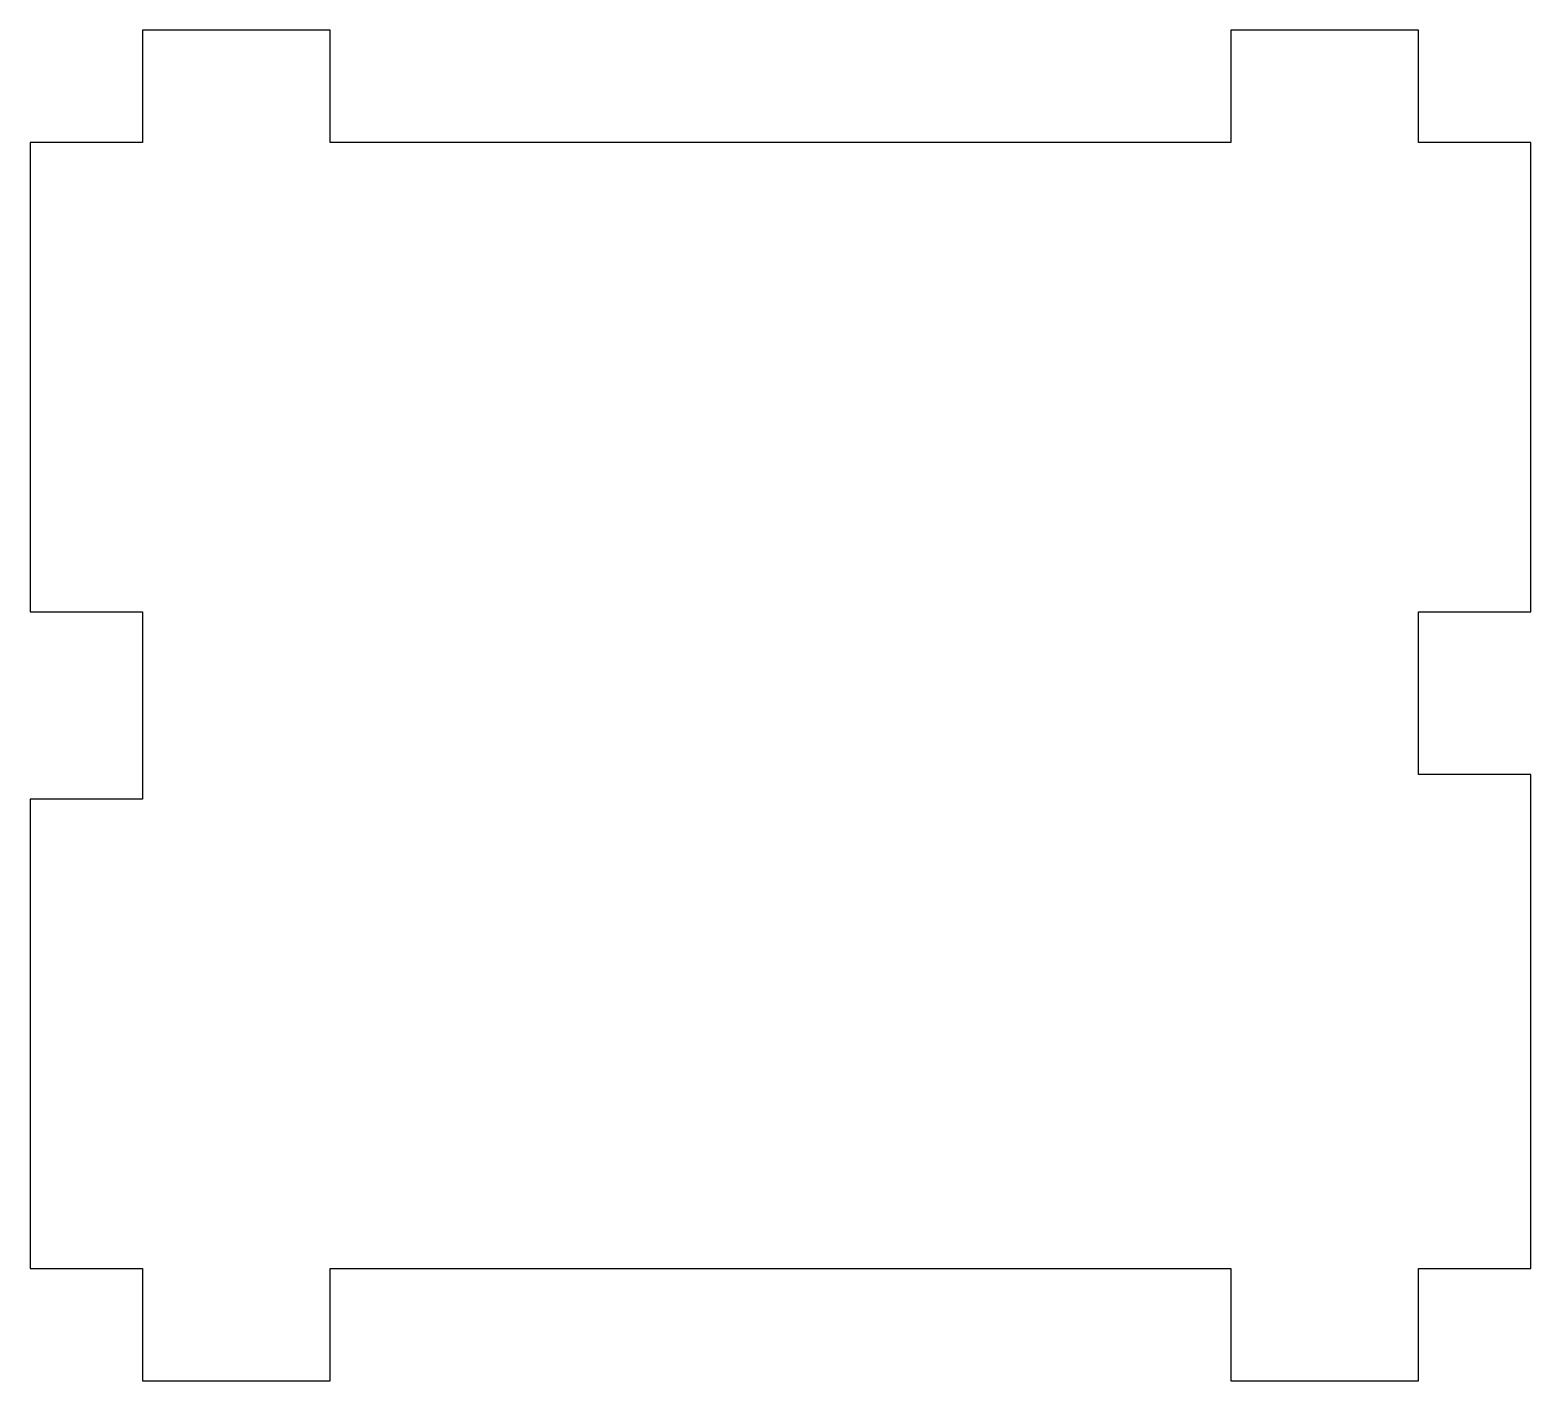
# Model space of a CAD drawing. Header units: millimetres. Extents: x 232.3 to 272.3, y -359.1 to -323.1.
import ezdxf

# ---------------------------------------------------------------- set-up
doc = ezdxf.new("R2010")
doc.units = ezdxf.units.MM

msp = doc.modelspace()

# ---------------------------------------------------------------- linework, layer by layer
msp.add_lwpolyline([(232.298, -338.593), (235.298, -338.593), (235.298, -343.593), (232.298, -343.593), (232.298, -356.093), (235.298, -356.093), (235.298, -359.093), (240.298, -359.093), (240.298, -356.093), (264.298, -356.093), (264.298, -359.093), (269.298, -359.093), (269.298, -356.093), (272.298, -356.093), (272.298, -342.93), (269.298, -342.93), (269.298, -338.593), (272.298, -338.593), (272.298, -326.093), (269.298, -326.093), (269.298, -323.093), (264.298, -323.093), (264.298, -326.093), (240.298, -326.093), (240.298, -323.093), (235.298, -323.093), (235.298, -326.093), (232.298, -326.093)], close=True)

doc.saveas('drawing.dxf')
